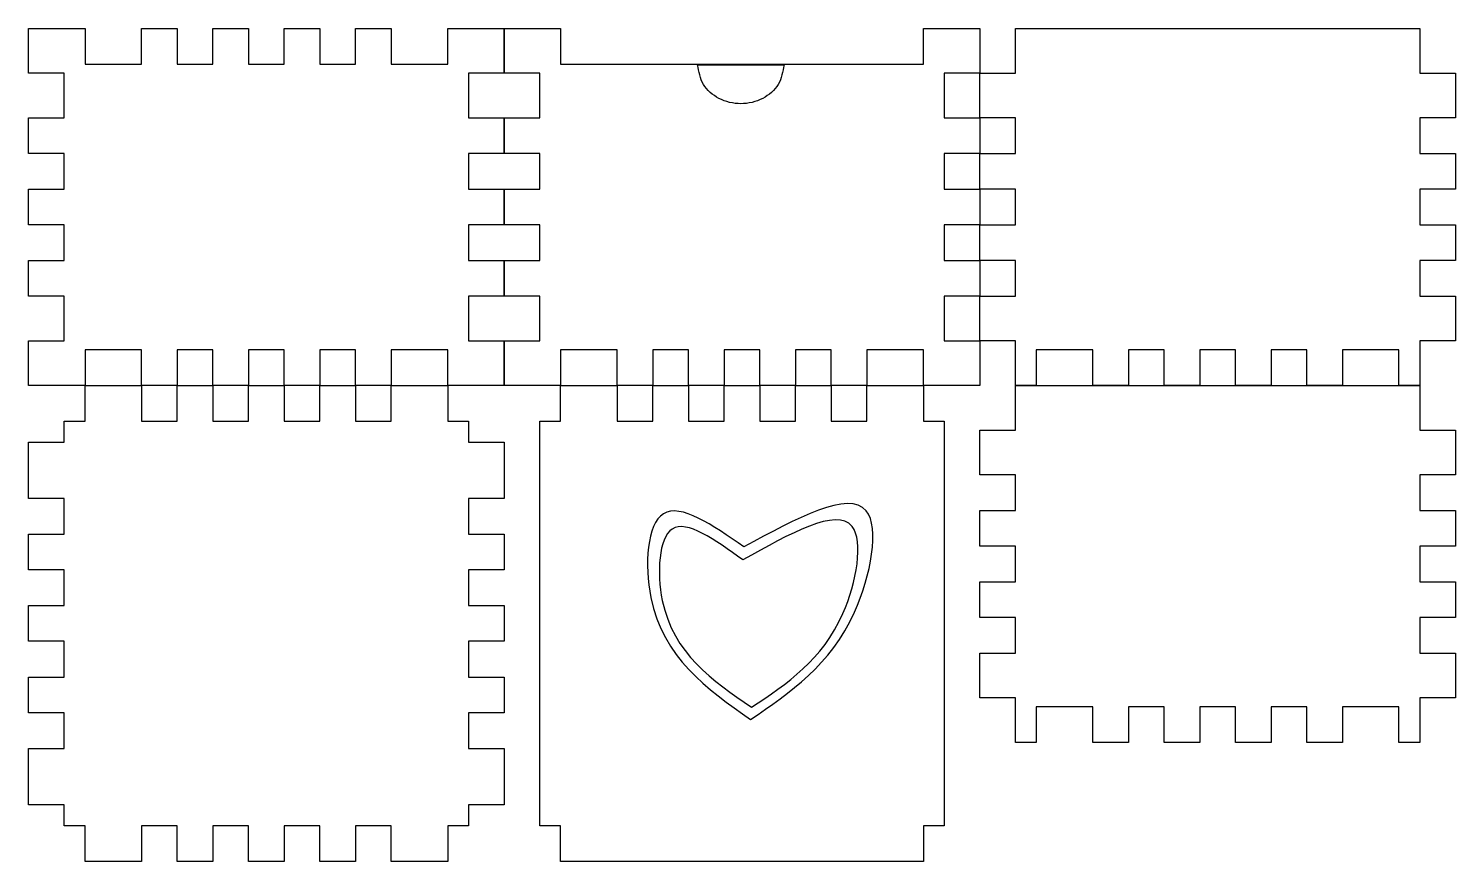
# Model space of a CAD drawing. Extents: x 96 to 436, y 567 to 765.
import ezdxf

# ---------------------------------------------------------------- set-up
doc = ezdxf.new("R2010")
doc.units = 0
doc.layers.add('Layer_1', color=7, linetype='CONTINUOUS')

msp = doc.modelspace()

# ---------------------------------------------------------------- linework, layer by layer
at = {"layer": 'Layer_1', "color": 5}
for points in [[(131.435156, 756.655864), (139.9391, 756.655864), (139.9391, 765.159808), (148.443044, 765.159808), (148.443044, 756.655864), (156.946988, 756.655864), (156.946988, 765.159808), (165.450932, 765.159808), (165.450932, 756.655864), (173.954876, 756.655864), (173.954876, 765.159808), (182.458816, 765.159808), (182.458816, 756.655864), (195.9234, 756.655864), (195.9234, 765.159808), (209.387976, 765.159808), (209.387976, 754.529877), (200.884032, 754.529877), (200.884032, 743.899948), (209.387976, 743.899948), (209.387976, 735.396004), (200.884032, 735.396004), (200.884032, 726.89206), (209.387976, 726.89206), (209.387976, 718.388116), (200.884032, 718.388116), (200.884032, 709.884172), (209.387976, 709.884172), (209.387976, 701.380228), (200.884032, 701.380228), (200.884032, 690.750297), (209.387976, 690.750297), (209.387976, 680.120368), (195.9234, 680.120368), (195.9234, 688.624312), (182.458816, 688.624312), (182.458816, 680.120368), (173.954876, 680.120368), (173.954876, 688.624312), (165.450932, 688.624312), (165.450932, 680.120368), (156.946988, 680.120368), (156.946988, 688.624312), (148.443044, 688.624312), (148.443044, 680.120368), (139.9391, 680.120368), (139.9391, 688.624312), (131.435156, 688.624312), (131.435156, 680.120368), (122.931212, 680.120368), (122.931212, 688.624312), (109.466634, 688.624312), (109.466634, 680.120368), (96.002056, 680.120368), (96.002056, 690.750297), (104.506, 690.750297), (104.506, 701.380228), (96.002056, 701.380228), (96.002056, 709.884172), (104.506, 709.884172), (104.506, 718.388116), (96.002056, 718.388116), (96.002056, 726.89206), (104.506, 726.89206), (104.506, 735.396004), (96.002056, 735.396004), (96.002056, 743.899948), (104.506, 743.899948), (104.506, 754.529877), (96.002056, 754.529877), (96.002056, 765.159808), (109.466634, 765.159808), (109.466634, 756.655864), (122.931212, 756.655864), (122.931212, 765.159808), (131.435156, 765.159808), (131.435156, 756.655864)], [(309.309224, 756.655864), (309.309224, 765.159808), (322.7738, 765.159808), (322.7738, 754.529877), (314.269856, 754.529877), (314.269856, 743.899948), (322.7738, 743.899948), (322.7738, 735.396004), (314.269856, 735.396004), (314.269856, 726.89206), (322.7738, 726.89206), (322.7738, 718.388116), (314.269856, 718.388116), (314.269856, 709.884172), (322.7738, 709.884172), (322.7738, 701.380228), (314.269856, 701.380228), (314.269856, 690.750297), (322.7738, 690.750297), (322.7738, 680.120368), (309.309224, 680.120368), (309.309224, 688.624312), (295.84464, 688.624312), (295.84464, 680.120368), (287.3407, 680.120368), (287.3407, 688.624312), (278.836756, 688.624312), (278.836756, 680.120368), (270.332812, 680.120368), (270.332812, 688.624312), (261.828868, 688.624312), (261.828868, 680.120368), (253.324924, 680.120368), (253.324924, 688.624312), (244.82098, 688.624312), (244.82098, 680.120368), (236.317036, 680.120368), (236.317036, 688.624312), (222.852458, 688.624312), (222.852458, 680.120368), (209.38788, 680.120368), (209.38788, 690.750297), (217.891824, 690.750297), (217.891824, 701.380228), (209.38788, 701.380228), (209.38788, 709.884172), (217.891824, 709.884172), (217.891824, 718.388116), (209.38788, 718.388116), (209.38788, 726.89206), (217.891824, 726.89206), (217.891824, 735.396004), (209.38788, 735.396004), (209.38788, 743.899948), (217.891824, 743.899948), (217.891824, 754.529877), (209.38788, 754.529877), (209.38788, 765.159808), (222.852458, 765.159808), (222.852458, 756.655864), (309.309224, 756.655864)], [(427.65568, 765.159808), (427.65568, 754.529877), (436.159624, 754.529877), (436.159624, 743.899948), (427.65568, 743.899948), (427.65568, 735.396004), (436.159624, 735.396004), (436.159624, 726.89206), (427.65568, 726.89206), (427.65568, 718.388116), (436.159624, 718.388116), (436.159624, 709.884172), (427.65568, 709.884172), (427.65568, 701.380228), (436.159624, 701.380228), (436.159624, 690.750297), (427.65568, 690.750297), (427.65568, 680.120368), (422.695048, 680.120368), (422.695048, 688.624312), (409.230464, 688.624312), (409.230464, 680.120368), (400.726524, 680.120368), (400.726524, 688.624312), (392.22258, 688.624312), (392.22258, 680.120368), (383.718636, 680.120368), (383.718636, 688.624312), (375.214692, 688.624312), (375.214692, 680.120368), (366.710748, 680.120368), (366.710748, 688.624312), (358.206804, 688.624312), (358.206804, 680.120368), (349.70286, 680.120368), (349.70286, 688.624312), (336.238282, 688.624312), (336.238282, 680.120368), (331.277648, 680.120368), (331.277648, 690.750297), (322.773704, 690.750297), (322.773704, 701.380228), (331.277648, 701.380228), (331.277648, 709.884172), (322.773704, 709.884172), (322.773704, 718.388116), (331.277648, 718.388116), (331.277648, 726.89206), (322.773704, 726.89206), (322.773704, 735.396004), (331.277648, 735.396004), (331.277648, 743.899948), (322.773704, 743.899948), (322.773704, 754.529877), (331.277648, 754.529877), (331.277648, 765.159808), (427.65568, 765.159808)], [(131.435156, 680.120444), (139.9391, 680.120444), (139.9391, 671.6165), (148.443044, 671.6165), (148.443044, 680.120444), (156.946988, 680.120444), (156.946988, 671.6165), (165.450932, 671.6165), (165.450932, 680.120444), (173.954876, 680.120444), (173.954876, 671.6165), (182.458816, 671.6165), (182.458816, 680.120444), (195.9234, 680.120444), (195.9234, 671.6165), (200.884032, 671.6165), (200.884032, 666.655865), (209.387976, 666.655865), (209.387976, 653.191288), (200.884032, 653.191288), (200.884032, 644.687344), (209.387976, 644.687344), (209.387976, 636.1834), (200.884032, 636.1834), (200.884032, 627.679456), (209.387976, 627.679456), (209.387976, 619.175512), (200.884032, 619.175512), (200.884032, 610.671568), (209.387976, 610.671568), (209.387976, 602.167624), (200.884032, 602.167624), (200.884032, 593.663684), (209.387976, 593.663684), (209.387976, 580.1991), (200.884032, 580.1991), (200.884032, 575.238468), (195.9234, 575.238468), (195.9234, 566.734524), (182.458816, 566.734524), (182.458816, 575.238468), (173.954876, 575.238468), (173.954876, 566.734524), (165.450932, 566.734524), (165.450932, 575.238468), (156.946988, 575.238468), (156.946988, 566.734524), (148.443044, 566.734524), (148.443044, 575.238468), (139.9391, 575.238468), (139.9391, 566.734524), (131.435156, 566.734524), (131.435156, 575.238468), (122.931212, 575.238468), (122.931212, 566.734524), (109.466634, 566.734524), (109.466634, 575.238468), (104.506, 575.238468), (104.506, 580.1991), (96.002056, 580.1991), (96.002056, 593.663684), (104.506, 593.663684), (104.506, 602.167624), (96.002056, 602.167624), (96.002056, 610.671568), (104.506, 610.671568), (104.506, 619.175512), (96.002056, 619.175512), (96.002056, 627.679456), (104.506, 627.679456), (104.506, 636.1834), (96.002056, 636.1834), (96.002056, 644.687344), (104.506, 644.687344), (104.506, 653.191288), (96.002056, 653.191288), (96.002056, 666.655865), (104.506, 666.655865), (104.506, 671.6165), (109.466634, 671.6165), (109.466634, 680.120444), (122.931212, 680.120444), (122.931212, 671.6165), (131.435156, 671.6165), (131.435156, 680.120444)], [(253.324924, 671.6165), (261.828868, 671.6165), (261.828868, 680.120444), (270.332812, 680.120444), (270.332812, 671.6165), (278.836756, 671.6165), (278.836756, 680.120444), (287.3407, 680.120444), (287.3407, 671.6165), (295.84464, 671.6165), (295.84464, 680.120444), (309.309224, 680.120444), (309.309224, 671.6165), (314.269856, 671.6165), (314.269856, 575.238468), (309.309224, 575.238468), (309.309224, 566.734524), (222.852458, 566.734524), (222.852458, 575.238468), (217.891824, 575.238468), (217.891824, 671.6165), (222.852458, 671.6165), (222.852458, 680.120444), (236.317036, 680.120444), (236.317036, 671.6165), (244.82098, 671.6165), (244.82098, 680.120444), (253.324924, 680.120444), (253.324924, 671.6165)], [(427.65568, 680.120444), (427.65568, 669.490513), (436.159624, 669.490513), (436.159624, 658.860584), (427.65568, 658.860584), (427.65568, 650.35664), (436.159624, 650.35664), (436.159624, 641.852696), (427.65568, 641.852696), (427.65568, 633.348752), (436.159624, 633.348752), (436.159624, 624.844808), (427.65568, 624.844808), (427.65568, 616.340864), (436.159624, 616.340864), (436.159624, 605.710933), (427.65568, 605.710933), (427.65568, 595.081004), (422.695048, 595.081004), (422.695048, 603.584948), (409.230464, 603.584948), (409.230464, 595.081004), (400.726524, 595.081004), (400.726524, 603.584948), (392.22258, 603.584948), (392.22258, 595.081004), (383.718636, 595.081004), (383.718636, 603.584948), (375.214692, 603.584948), (375.214692, 595.081004), (366.710748, 595.081004), (366.710748, 603.584948), (358.206804, 603.584948), (358.206804, 595.081004), (349.70286, 595.081004), (349.70286, 603.584948), (336.238282, 603.584948), (336.238282, 595.081004), (331.277648, 595.081004), (331.277648, 605.710933), (322.773704, 605.710933), (322.773704, 616.340864), (331.277648, 616.340864), (331.277648, 624.844808), (322.773704, 624.844808), (322.773704, 633.348752), (331.277648, 633.348752), (331.277648, 641.852696), (322.773704, 641.852696), (322.773704, 650.35664), (331.277648, 650.35664), (331.277648, 658.860584), (322.773704, 658.860584), (322.773704, 669.490513), (331.277648, 669.490513), (331.277648, 680.120444), (427.65568, 680.120444)]]:
    msp.add_lwpolyline(points, close=True, dxfattribs=at)
at = {"layer": 'Layer_1', "color": 7}
msp.add_lwpolyline([(255.486314, 756.535456), (255.486314, 756.535456), (276.117379, 756.535456)], close=True, dxfattribs=at)
at = {"layer": 'Layer_1', "color": 3}
for points in [[(266.556504, 641.679836), (266.556504, 641.679836)], [(266.280112, 638.557124), (266.280112, 638.557124)]]:
    msp.add_lwpolyline(points, close=True, dxfattribs=at)
at = {"layer": 'Layer_1', "color": 7}
msp.add_open_spline([(276.117379, 756.535456), (275.820096, 754.887603), (275.220145, 751.562049), (271.04787, 748.084103), (265.801849, 746.836072), (260.555828, 748.084103), (256.383549, 751.562048), (255.783598, 754.887603), (255.486314, 756.535456)], degree=3, knots=[0, 0, 0, 0, 4.887691, 9.863915, 15.222086, 20.580263, 25.55649, 30.44418, 30.44418, 30.44418, 30.44418], dxfattribs=at)
at = {"layer": 'Layer_1', "color": 3}
for points, knots in [([(268.144328, 600.532836), (277.645182, 607.009096), (293.634571, 617.908269), (301.665703, 660.710839), (279.095459, 648.476598), (266.556504, 641.679836)], [0, 0, 0, 0, 35.604949, 59.921075, 90.315855, 90.315855, 90.315855, 90.315855]), ([(266.556504, 641.679836), (258.994428, 646.88738), (244.083782, 657.155439), (241.615059, 619.175988), (257.683304, 607.884205), (268.144328, 600.532836)], [0, 0, 0, 0, 20.742028, 40.89843, 78.502901, 78.502901, 78.502901, 78.502901]), ([(268.380632, 603.466716), (276.822814, 609.100976), (290.908802, 618.501878), (297.285393, 655.935742), (277.491179, 644.840984), (266.280112, 638.557124)], [0, 0, 0, 0, 31.202546, 52.062216, 79.30853, 79.30853, 79.30853, 79.30853]), ([(266.280112, 638.557124), (259.599254, 643.376199), (246.681623, 652.694019), (244.852945, 619.474207), (259.032898, 609.826617), (268.380632, 603.466716)], [0, 0, 0, 0, 18.382449, 35.542994, 68.739375, 68.739375, 68.739375, 68.739375])]:
    msp.add_open_spline(points, degree=3, knots=knots, dxfattribs=at)

doc.saveas('drawing.dxf')
